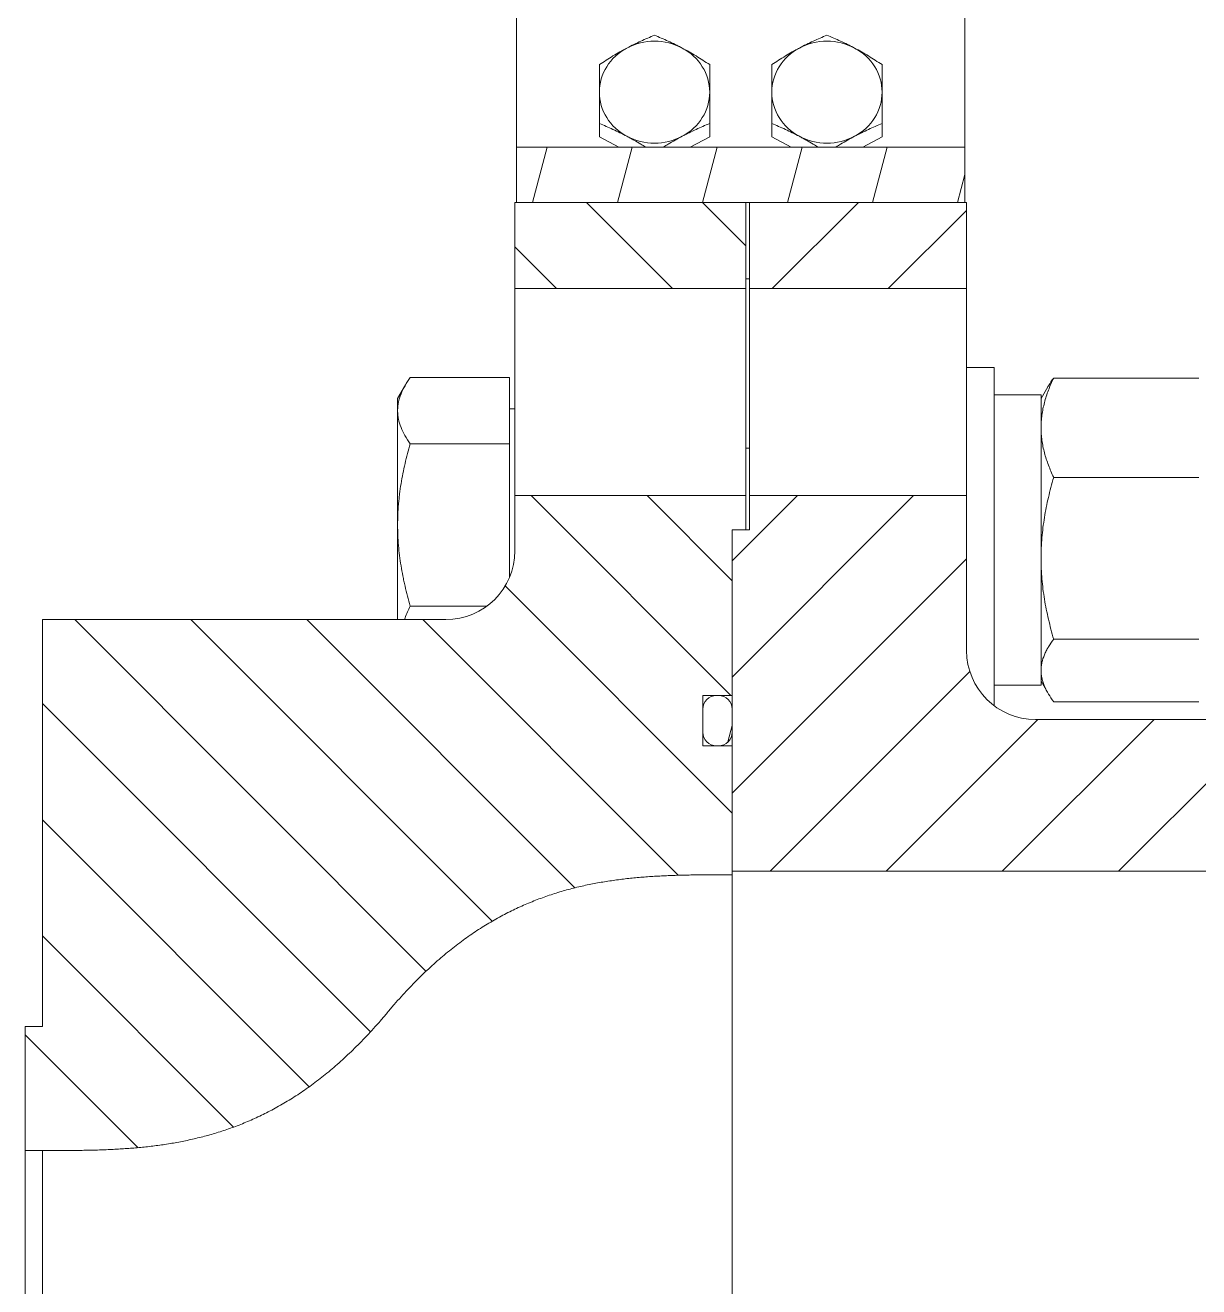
# Model space of a CAD drawing. Header units: millimetres. Extents: x 0 to 2970, y 0 to 2245.
# Drawn here: x 505.2 to 675.4, y 805.6 to 988.5 of the extents above; entities that cross this region are included whole.
import ezdxf

# ---------------------------------------------------------------- set-up
doc = ezdxf.new("R2010")
doc.units = ezdxf.units.MM
doc.layers.add('1', color=7, linetype='Continuous', true_color=0xffffff)
doc.layers.add('2', color=7, linetype='Continuous', true_color=0xffffff)

msp = doc.modelspace()

# ---------------------------------------------------------------- hatches: boundary and pattern name
at = {"layer": '1', "linetype": 'Continuous', "lineweight": 18}
h = msp.add_hatch(dxfattribs=at)
h.set_pattern_fill('ANSI31', color=4, scale=3.75, angle=29.985, style=0)
h.paths.add_polyline_path([(641.48, 970.8), (641.48, 962.8), (576.48, 962.8), (576.48, 970.8)], flags=0)
h = msp.add_hatch(dxfattribs=at)
h.set_pattern_fill('ANSI31', color=4, scale=3.75, angle=89.9544, style=0)
h.paths.add_polyline_path([(609.73, 950.3), (576.23, 950.3), (576.23, 962.8), (609.73, 962.8)], flags=0)
h.paths.add_polyline_path([(609.73, 587.8), (576.23, 587.8), (576.23, 600.3), (609.73, 600.3)], flags=0)
edge = h.paths.add_edge_path(flags=0)
edge.add_line((607.73, 884), (607.73, 865.3))
edge.add_spline(control_points=[(607.73, 865.3), (607.22, 865.3), (606.71, 865.3), (605.73, 865.3), (604.73, 865.3), (603.73, 865.29), (602.73, 865.29), (601.73, 865.27), (600.73, 865.25), (599.73, 865.22), (598.73, 865.19), (597.73, 865.15), (596.73, 865.09), (595.73, 865.03), (594.73, 864.95), (593.73, 864.87), (592.73, 864.77), (591.73, 864.65), (590.73, 864.52), (589.73, 864.37), (588.73, 864.21), (587.73, 864.03), (586.73, 863.83), (585.73, 863.6), (584.72, 863.36), (583.72, 863.1), (582.72, 862.81), (581.72, 862.5), (580.72, 862.16), (579.72, 861.79), (578.72, 861.4), (577.72, 860.99), (576.72, 860.54), (575.72, 860.06), (574.72, 859.56), (573.72, 859.02), (572.72, 858.45), (571.72, 857.84), (570.72, 857.2), (569.72, 856.52), (568.72, 855.81), (567.72, 855.06), (566.72, 854.28), (565.72, 853.45), (564.72, 852.58), (563.72, 851.67), (562.72, 850.72), (561.72, 849.73), (560.72, 848.69), (559.72, 847.6), (558.71, 846.48), (557.73, 845.3), (556.74, 844.13), (555.74, 843), (554.74, 841.92), (553.74, 840.88), (552.74, 839.89), (551.74, 838.94), (550.74, 838.03), (549.74, 837.16), (548.74, 836.33), (547.74, 835.55), (546.74, 834.8), (545.74, 834.08), (544.74, 833.41), (543.74, 832.77), (542.73, 832.16), (541.73, 831.59), (540.73, 831.05), (539.73, 830.55), (538.73, 830.07), (537.73, 829.62), (536.73, 829.2), (535.73, 828.81), (534.73, 828.45), (533.73, 828.11), (532.73, 827.8), (531.73, 827.51), (530.73, 827.25), (529.73, 827.01), (528.73, 826.78), (527.73, 826.58), (526.73, 826.4), (525.73, 826.23), (524.73, 826.09), (523.73, 825.96), (522.73, 825.84), (521.73, 825.74), (520.73, 825.65), (519.73, 825.58), (518.73, 825.52), (517.73, 825.46), (516.73, 825.42), (515.73, 825.38), (514.73, 825.36), (513.73, 825.34), (512.73, 825.32), (511.73, 825.31), (510.73, 825.31), (509.73, 825.31), (508.73, 825.3), (508.06, 825.3), (507.73, 825.3)], knot_values=[0, 0, 0, 0, 0.008515, 0.017416, 0.026317, 0.035217, 0.044118, 0.05302, 0.061922, 0.070826, 0.079732, 0.08864, 0.097553, 0.106472, 0.115397, 0.124332, 0.133278, 0.142237, 0.151213, 0.16021, 0.16923, 0.178277, 0.187357, 0.196474, 0.205634, 0.214842, 0.224104, 0.233428, 0.242821, 0.25229, 0.261843, 0.271489, 0.281237, 0.291095, 0.301075, 0.311185, 0.321435, 0.331838, 0.342403, 0.353141, 0.364065, 0.375185, 0.386513, 0.398062, 0.409842, 0.421866, 0.434146, 0.446694, 0.459522, 0.472642, 0.486067, 0.499807, 0.513548, 0.526973, 0.540093, 0.552921, 0.565469, 0.577749, 0.589773, 0.601553, 0.613102, 0.62443, 0.63555, 0.646473, 0.657212, 0.667777, 0.67818, 0.68843, 0.69854, 0.70852, 0.718378, 0.728126, 0.737772, 0.747325, 0.756794, 0.766187, 0.775511, 0.784773, 0.793981, 0.803141, 0.812258, 0.821338, 0.830385, 0.839405, 0.848401, 0.857378, 0.866337, 0.875283, 0.884218, 0.893143, 0.902062, 0.910975, 0.919883, 0.928789, 0.937693, 0.946595, 0.955497, 0.964398, 0.973298, 0.982199, 0.991099, 1, 1, 1, 1], degree=3, periodic=0)
edge.add_spline(control_points=[(507.73, 825.3), (506.89, 825.3), (506.06, 825.3), (505.23, 825.3)], knot_values=[0, 0, 0, 0, 1, 1, 1, 1], degree=3, periodic=0)
edge.add_line((505.23, 825.3), (505.23, 843.3))
edge.add_line((505.23, 843.3), (507.73, 843.3))
edge.add_line((507.73, 843.3), (507.73, 902.3))
edge.add_line((507.73, 902.3), (566.23, 902.3))
edge.add_arc((566.23, 912.3), 10, 270, 360)
edge.add_line((576.23, 912.3), (576.23, 920.3))
edge.add_line((576.23, 920.3), (609.73, 920.3))
edge.add_line((609.73, 920.3), (609.73, 915.3))
edge.add_line((609.73, 915.3), (607.73, 915.3))
edge.add_line((607.73, 915.3), (607.73, 891.3))
edge.add_line((607.73, 891.3), (603.49, 891.3))
edge.add_line((603.49, 891.3), (603.49, 884))
edge.add_line((603.49, 884), (607.73, 884))
edge = h.paths.add_edge_path(flags=0)
edge.add_line((603.49, 666.6), (603.49, 659.3))
edge.add_line((603.49, 659.3), (607.73, 659.3))
edge.add_line((607.73, 659.3), (607.73, 635.3))
edge.add_line((607.73, 635.3), (609.73, 635.3))
edge.add_line((609.73, 635.3), (609.73, 630.3))
edge.add_line((609.73, 630.3), (576.23, 630.3))
edge.add_line((576.23, 630.3), (576.23, 638.3))
edge.add_arc((566.23, 638.3), 10, 360, 450)
edge.add_line((566.23, 648.3), (507.73, 648.3))
edge.add_line((507.73, 648.3), (507.73, 707.3))
edge.add_line((507.73, 707.3), (505.23, 707.3))
edge.add_line((505.23, 707.3), (505.23, 725.3))
edge.add_spline(control_points=[(505.23, 725.3), (506.06, 725.3), (506.89, 725.3), (507.73, 725.3)], knot_values=[0, 0, 0, 0, 1, 1, 1, 1], degree=3, periodic=0)
edge.add_spline(control_points=[(507.73, 725.3), (508.06, 725.3), (508.73, 725.3), (509.73, 725.3), (510.73, 725.3), (511.73, 725.29), (512.73, 725.29), (513.73, 725.27), (514.73, 725.25), (515.73, 725.22), (516.73, 725.19), (517.73, 725.15), (518.73, 725.09), (519.73, 725.03), (520.73, 724.95), (521.73, 724.87), (522.73, 724.77), (523.73, 724.65), (524.73, 724.52), (525.73, 724.37), (526.73, 724.21), (527.73, 724.03), (528.73, 723.83), (529.73, 723.6), (530.73, 723.36), (531.73, 723.1), (532.73, 722.81), (533.73, 722.5), (534.73, 722.16), (535.73, 721.79), (536.73, 721.4), (537.73, 720.99), (538.73, 720.54), (539.73, 720.06), (540.73, 719.56), (541.73, 719.02), (542.73, 718.45), (543.74, 717.84), (544.74, 717.2), (545.74, 716.52), (546.74, 715.81), (547.74, 715.06), (548.74, 714.28), (549.74, 713.45), (550.74, 712.58), (551.74, 711.67), (552.74, 710.72), (553.74, 709.73), (554.74, 708.69), (555.74, 707.6), (556.74, 706.48), (557.73, 705.3), (558.71, 704.13), (559.72, 703), (560.72, 701.92), (561.72, 700.88), (562.72, 699.89), (563.72, 698.94), (564.72, 698.03), (565.72, 697.16), (566.72, 696.33), (567.72, 695.54), (568.72, 694.8), (569.72, 694.08), (570.72, 693.41), (571.72, 692.77), (572.72, 692.16), (573.72, 691.59), (574.72, 691.05), (575.72, 690.55), (576.72, 690.07), (577.72, 689.62), (578.72, 689.2), (579.72, 688.81), (580.72, 688.45), (581.72, 688.11), (582.72, 687.8), (583.72, 687.51), (584.72, 687.25), (585.73, 687), (586.73, 686.78), (587.73, 686.58), (588.73, 686.4), (589.73, 686.23), (590.73, 686.09), (591.73, 685.96), (592.73, 685.84), (593.73, 685.74), (594.73, 685.65), (595.73, 685.58), (596.73, 685.52), (597.73, 685.46), (598.73, 685.42), (599.73, 685.38), (600.73, 685.36), (601.73, 685.34), (602.73, 685.32), (603.73, 685.31), (604.73, 685.31), (605.73, 685.31), (606.71, 685.3), (607.22, 685.3), (607.73, 685.3)], knot_values=[0, 0, 0, 0, 0.008901, 0.017801, 0.026702, 0.035602, 0.044503, 0.053405, 0.062307, 0.071211, 0.080117, 0.089025, 0.097938, 0.106857, 0.115782, 0.124717, 0.133663, 0.142622, 0.151599, 0.160595, 0.169615, 0.178662, 0.187742, 0.196859, 0.206019, 0.215227, 0.224489, 0.233813, 0.243206, 0.252675, 0.262228, 0.271874, 0.281622, 0.29148, 0.30146, 0.31157, 0.32182, 0.332223, 0.342788, 0.353527, 0.36445, 0.37557, 0.386898, 0.398447, 0.410227, 0.422251, 0.434531, 0.447079, 0.459907, 0.473027, 0.486452, 0.500193, 0.513933, 0.527358, 0.540478, 0.553306, 0.565854, 0.578134, 0.590158, 0.601938, 0.613487, 0.624815, 0.635935, 0.646859, 0.657597, 0.668162, 0.678565, 0.688815, 0.698925, 0.708905, 0.718763, 0.728511, 0.738157, 0.74771, 0.757179, 0.766572, 0.775896, 0.785158, 0.794366, 0.803526, 0.812643, 0.821723, 0.83077, 0.83979, 0.848787, 0.857763, 0.866722, 0.875668, 0.884603, 0.893528, 0.902447, 0.91136, 0.920268, 0.929174, 0.938078, 0.94698, 0.955882, 0.964783, 0.973683, 0.982584, 0.991485, 1, 1, 1, 1], degree=3, periodic=0)
edge.add_line((607.73, 685.3), (607.73, 666.6))
edge.add_line((607.73, 666.6), (603.49, 666.6))
h = msp.add_hatch(dxfattribs=at)
h.set_pattern_fill('ANSI31', color=4, scale=3.75, angle=360, style=0)
h.paths.add_polyline_path([(874.73, 587.8), (841.23, 587.8), (841.23, 600.3), (874.73, 600.3)], flags=0)
edge = h.paths.add_edge_path(flags=0)
edge.add_line((864.73, 865.8), (783.73, 865.8))
edge.add_line((783.73, 865.8), (783.73, 887.8))
edge.add_line((783.73, 887.8), (831.23, 887.8))
edge.add_arc((831.23, 897.8), 10, 270, 360)
edge.add_line((841.23, 897.8), (841.23, 920.3))
edge.add_line((841.23, 920.3), (874.73, 920.3))
edge.add_line((874.73, 920.3), (874.73, 900.8))
edge.add_line((874.73, 900.8), (872.73, 900.8))
edge.add_line((872.73, 900.8), (872.73, 891.3))
edge.add_line((872.73, 891.3), (868.49, 891.3))
edge.add_line((868.49, 891.3), (868.49, 884))
edge.add_line((868.49, 884), (872.73, 884))
edge.add_line((872.73, 884), (872.73, 876.8))
edge.add_line((872.73, 876.8), (864.73, 876.8))
edge.add_line((864.73, 876.8), (864.73, 871.55))
edge.add_line((864.73, 871.55), (848.73, 871.55))
edge.add_line((848.73, 871.55), (847.68, 869.8))
edge.add_line((847.68, 869.8), (848.73, 868.05))
edge.add_line((848.73, 868.05), (864.73, 868.05))
edge.add_line((864.73, 868.05), (864.73, 865.8))
h.paths.add_polyline_path([(874.73, 950.3), (841.23, 950.3), (841.23, 962.8), (874.73, 962.8)], flags=0)
h.paths.add_polyline_path([(641.73, 587.8), (610.23, 587.8), (610.23, 600.3), (641.73, 600.3)], flags=0)
h.paths.add_polyline_path([(641.73, 950.3), (610.23, 950.3), (610.23, 962.8), (641.73, 962.8)], flags=0)
edge = h.paths.add_edge_path(flags=0)
edge.add_line((851.88, 679.02), (864.73, 678.88))
edge.add_line((864.73, 678.88), (864.73, 673.8))
edge.add_line((864.73, 673.8), (872.73, 673.8))
edge.add_line((872.73, 673.8), (872.73, 666.6))
edge.add_line((872.73, 666.6), (868.49, 666.6))
edge.add_line((868.49, 666.6), (868.49, 659.3))
edge.add_line((868.49, 659.3), (872.73, 659.3))
edge.add_line((872.73, 659.3), (872.73, 649.8))
edge.add_line((872.73, 649.8), (874.73, 649.8))
edge.add_line((874.73, 649.8), (874.73, 630.3))
edge.add_line((874.73, 630.3), (841.23, 630.3))
edge.add_line((841.23, 630.3), (841.23, 652.8))
edge.add_arc((831.23, 652.8), 10, 0, 90)
edge.add_line((831.23, 662.8), (651.73, 662.8))
edge.add_arc((651.73, 652.8), 10, 90, 180)
edge.add_line((641.73, 652.8), (641.73, 630.3))
edge.add_line((641.73, 630.3), (610.23, 630.3))
edge.add_line((610.23, 630.3), (610.23, 635.3))
edge.add_line((610.23, 635.3), (607.73, 635.3))
edge.add_line((607.73, 635.3), (607.73, 684.8))
edge.add_line((607.73, 684.8), (864.73, 684.8))
edge.add_line((864.73, 684.8), (864.73, 682.72))
edge.add_line((864.73, 682.72), (851.88, 682.59))
edge.add_line((851.88, 682.59), (848.73, 682.55))
edge.add_line((848.73, 682.55), (847.68, 680.8))
edge.add_line((847.68, 680.8), (848.73, 679.05))
edge.add_line((848.73, 679.05), (851.88, 679.02))
edge = h.paths.add_edge_path(flags=0)
edge.add_line((607.73, 915.3), (610.23, 915.3))
edge.add_line((610.23, 915.3), (610.23, 920.3))
edge.add_line((610.23, 920.3), (641.73, 920.3))
edge.add_line((641.73, 920.3), (641.73, 897.8))
edge.add_arc((651.73, 897.8), 10, 180, 270)
edge.add_line((651.73, 887.8), (703.73, 887.8))
edge.add_line((703.73, 887.8), (703.73, 865.8))
edge.add_line((703.73, 865.8), (607.73, 865.8))
edge.add_line((607.73, 865.8), (607.73, 915.3))
at = {"layer": '2', "linetype": 'Continuous', "lineweight": 18}
h = msp.add_hatch(dxfattribs=at)
h.set_pattern_fill('ANSI31', color=4, scale=3.75, angle=29.985, style=0)
edge = h.paths.add_edge_path(flags=0)
edge.add_spline(control_points=[(603.49, 886), (603.49, 884.83), (604.37, 884), (605.61, 884)], knot_values=[0, 0, 0, 0, 1, 1, 1, 1], weights=[0.585786, 0.471405, 0.471405, 0.585786], degree=3, periodic=0)
edge.add_spline(control_points=[(605.61, 884), (606.85, 884), (607.73, 884.83), (607.73, 886)], knot_values=[0, 0, 0, 0, 1, 1, 1, 1], weights=[0.585786, 0.471405, 0.471405, 0.585786], degree=3, periodic=0)
edge.add_line((607.73, 886), (607.73, 889.3))
edge.add_spline(control_points=[(607.73, 889.3), (607.73, 890.48), (606.85, 891.3), (605.61, 891.3)], knot_values=[0, 0, 0, 0, 1, 1, 1, 1], weights=[0.585786, 0.471405, 0.471405, 0.585786], degree=3, periodic=0)
edge.add_spline(control_points=[(605.61, 891.3), (604.37, 891.3), (603.49, 890.48), (603.49, 889.3)], knot_values=[0, 0, 0, 0, 1, 1, 1, 1], weights=[0.585786, 0.471405, 0.471405, 0.585786], degree=3, periodic=0)
edge.add_line((603.49, 889.3), (603.49, 886))
edge = h.paths.add_edge_path(flags=0)
edge.add_spline(control_points=[(603.49, 661.3), (603.49, 660.13), (604.37, 659.3), (605.61, 659.3)], knot_values=[0, 0, 0, 0, 1, 1, 1, 1], weights=[0.585786, 0.471405, 0.471405, 0.585786], degree=3, periodic=0)
edge.add_spline(control_points=[(605.61, 659.3), (606.85, 659.3), (607.73, 660.13), (607.73, 661.3)], knot_values=[0, 0, 0, 0, 1, 1, 1, 1], weights=[0.585786, 0.471405, 0.471405, 0.585786], degree=3, periodic=0)
edge.add_line((607.73, 661.3), (607.73, 664.6))
edge.add_spline(control_points=[(607.73, 664.6), (607.73, 665.78), (606.85, 666.6), (605.61, 666.6)], knot_values=[0, 0, 0, 0, 1, 1, 1, 1], weights=[0.585786, 0.471405, 0.471405, 0.585786], degree=3, periodic=0)
edge.add_spline(control_points=[(605.61, 666.6), (604.37, 666.6), (603.49, 665.78), (603.49, 664.6)], knot_values=[0, 0, 0, 0, 1, 1, 1, 1], weights=[0.585786, 0.471405, 0.471405, 0.585786], degree=3, periodic=0)
edge.add_line((603.49, 664.6), (603.49, 661.3))

# ---------------------------------------------------------------- linework, layer by layer
at = {"layer": '1', "color": 7, "linetype": 'Continuous', "lineweight": 18}
for p, q in [((576.48, 970.8), (576.48, 995.79)), ((641.48, 970.8), (641.48, 995.79)), ((588.48, 974.25), (588.48, 972.3)), ((604.48, 974.25), (604.48, 972.3)), ((613.48, 974.25), (613.48, 972.3)), ((629.48, 974.25), (629.48, 972.3)), ((591.28, 970.8), (588.48, 972.3)), ((604.48, 972.3), (601.67, 970.8)), ((616.28, 970.8), (613.48, 972.3)), ((629.48, 972.3), (626.67, 970.8)), ((576.48, 962.8), (576.48, 970.8)), ((641.48, 970.8), (576.48, 970.8)), ((641.48, 970.8), (641.48, 962.8)), ((576.23, 950.3), (576.23, 962.8)), ((576.23, 962.8), (609.73, 962.8)), ((576.48, 962.8), (641.48, 962.8)), ((609.73, 962.8), (609.73, 950.3)), ((610.23, 962.8), (641.73, 962.8)), ((610.23, 950.3), (610.23, 962.8)), ((641.73, 962.8), (641.73, 950.3)), ((609.73, 951.7), (610.23, 951.7)), ((576.23, 920.3), (576.23, 950.3)), ((609.73, 950.3), (576.23, 950.3)), ((609.73, 924.7), (609.73, 950.3)), ((610.23, 920.3), (610.23, 950.3)), ((641.73, 950.3), (610.23, 950.3)), ((641.73, 924.7), (641.73, 950.3)), ((645.73, 938.87), (641.73, 938.87)), ((645.73, 938.87), (645.73, 923.44)), ((561.06, 937.41), (575.43, 937.41)), ((575.43, 937.41), (575.43, 927.8)), ((675.4, 937.34), (654.36, 937.34)), ((560.36, 936.33), (559.23, 934.37)), ((652.53, 934.92), (645.73, 934.92)), ((653.5, 936.06), (652.53, 934.37)), ((652.53, 934.92), (652.53, 892.82)), ((559.23, 932.61), (559.23, 934.37)), ((559.23, 932.61), (559.23, 916.03)), ((576.23, 932.87), (575.43, 932.87)), ((561.06, 927.8), (575.43, 927.8)), ((575.43, 927.8), (575.43, 908.39)), ((610.23, 927.16), (609.73, 927.16)), ((609.73, 920.3), (609.73, 924.7)), ((641.73, 920.3), (641.73, 924.7)), ((645.73, 923.44), (645.73, 889.8)), ((675.4, 922.93), (654.36, 922.93)), ((576.23, 920.3), (609.73, 920.3)), ((576.23, 912.3), (576.23, 920.3)), ((609.73, 920.3), (609.73, 915.3)), ((610.23, 915.3), (610.23, 920.3)), ((610.23, 920.3), (641.73, 920.3)), ((641.73, 920.3), (641.73, 897.8)), ((559.23, 916.03), (559.23, 902.3)), ((607.73, 915.3), (610.23, 915.3)), ((607.73, 865.8), (607.73, 915.3)), ((609.73, 915.3), (607.73, 915.3)), ((607.73, 915.3), (607.73, 891.3)), ((561.06, 904.26), (572.17, 904.26)), ((507.73, 843.3), (507.73, 902.3)), ((507.73, 843.3), (507.73, 902.3)), ((507.73, 902.3), (566.23, 902.3)), ((675.4, 899.46), (654.36, 899.46)), ((645.73, 892.82), (652.53, 892.82)), ((652.53, 893.37), (653.5, 891.68)), ((603.49, 891.3), (603.49, 884)), ((607.73, 891.3), (603.49, 891.3)), ((675.4, 890.4), (654.36, 890.4)), ((651.73, 887.8), (703.73, 887.8)), ((603.49, 884), (607.73, 884)), ((607.73, 884), (607.73, 865.3)), ((703.73, 865.8), (607.73, 865.8)), ((607.73, 711.66), (607.73, 865.3)), ((505.23, 825.3), (505.23, 843.3)), ((505.23, 843.3), (507.73, 843.3)), ((505.23, 739.95), (505.23, 825.3)), ((507.73, 825.3), (505.23, 825.3)), ((507.73, 739.95), (507.73, 825.3))]:
    msp.add_line(p, q, dxfattribs=at)
for centre, start, end in [((566.23, 912.3), 270, 0), ((651.73, 897.8), 180, 270)]:
    msp.add_arc(centre, 10, start, end, dxfattribs=at)
for centre, start_param, end_param in [((596.48, 978.79), 1.047198, 2.094395), ((621.48, 978.79), 1.047198, 2.094395), ((596.48, 978.79), 2.094395, 3.141593), ((596.48, 978.79), 0, 1.047198), ((621.48, 978.79), 2.094395, 3.141593), ((621.48, 978.79), 0, 1.047198), ((596.48, 978.79), 3.141593, 4.18879), ((596.48, 978.79), 5.235988, 6.283185), ((621.48, 978.79), 3.141593, 4.18879), ((621.48, 978.79), 5.235988, 6.283185), ((596.48, 978.79), 4.18879, 5.235988), ((621.48, 978.79), 4.18879, 5.235988)]:
    msp.add_ellipse(centre, major_axis=(8, 0), ratio=0.92388, start_param=start_param, end_param=end_param, dxfattribs=at)
for points, knots in [([(596.48, 987.05), (595.82, 986.78), (595.16, 986.5), (594.16, 986.04), (593.83, 985.88), (593.16, 985.54), (592.82, 985.37), (592.48, 985.19)], [0, 0, 0, 0, 0.5, 0.5, 0.75, 0.75, 1, 1, 1, 1]), ([(600.48, 985.19), (600.39, 985.23), (600.31, 985.28), (600.14, 985.37), (600.05, 985.41), (599.8, 985.54), (599.63, 985.63), (599.12, 985.88), (598.79, 986.04), (597.79, 986.5), (597.13, 986.78), (596.48, 987.05)], [0, 0, 0, 0, 0.0625, 0.0625, 0.125, 0.125, 0.25, 0.25, 0.5, 0.5, 1, 1, 1, 1]), ([(621.48, 987.05), (620.82, 986.78), (620.16, 986.5), (619.16, 986.04), (618.83, 985.88), (618.16, 985.54), (617.82, 985.37), (617.48, 985.19)], [0, 0, 0, 0, 0.5, 0.5, 0.75, 0.75, 1, 1, 1, 1]), ([(625.48, 985.19), (625.39, 985.23), (625.31, 985.28), (625.14, 985.37), (625.05, 985.41), (624.8, 985.54), (624.63, 985.63), (624.12, 985.88), (623.79, 986.04), (622.79, 986.5), (622.13, 986.78), (621.48, 987.05)], [0, 0, 0, 0, 0.0625, 0.0625, 0.125, 0.125, 0.25, 0.25, 0.5, 0.5, 1, 1, 1, 1]), ([(592.48, 985.19), (592.39, 985.14), (592.31, 985.1), (592.14, 985), (592.05, 984.96), (591.8, 984.82), (591.63, 984.72), (591.12, 984.43), (590.79, 984.24), (589.79, 983.63), (589.13, 983.21), (588.48, 982.78)], [0, 0, 0, 0, 0.0625, 0.0625, 0.125, 0.125, 0.25, 0.25, 0.5, 0.5, 1, 1, 1, 1]), ([(604.48, 982.78), (603.82, 983.21), (603.16, 983.63), (602.16, 984.24), (601.83, 984.43), (601.16, 984.82), (600.82, 985), (600.48, 985.19)], [0, 0, 0, 0, 0.5, 0.5, 0.75, 0.75, 1, 1, 1, 1]), ([(617.48, 985.19), (617.39, 985.14), (617.31, 985.1), (617.14, 985), (617.05, 984.96), (616.8, 984.82), (616.63, 984.72), (616.12, 984.43), (615.79, 984.24), (614.79, 983.63), (614.13, 983.21), (613.48, 982.78)], [0, 0, 0, 0, 0.0625, 0.0625, 0.125, 0.125, 0.25, 0.25, 0.5, 0.5, 1, 1, 1, 1]), ([(629.48, 982.78), (628.82, 983.21), (628.16, 983.63), (627.16, 984.24), (626.83, 984.43), (626.16, 984.82), (625.82, 985), (625.48, 985.19)], [0, 0, 0, 0, 0.5, 0.5, 0.75, 0.75, 1, 1, 1, 1]), ([(588.48, 978.79), (588.48, 979.15), (588.48, 979.5), (588.48, 979.9), (588.48, 979.94), (588.48, 980.03), (588.48, 980.16), (588.48, 980.46), (588.48, 980.71), (588.48, 981.21), (588.48, 981.53), (588.48, 982.17), (588.48, 982.48), (588.48, 982.78)], [0, 0, 0, 0, 0.25, 0.25, 0.28125, 0.28125, 0.3125, 0.375, 0.5, 0.5, 0.75, 0.75, 1, 1, 1, 1]), ([(604.48, 978.79), (604.48, 979.15), (604.48, 979.5), (604.48, 979.9), (604.48, 979.94), (604.48, 980.03), (604.48, 980.16), (604.48, 980.46), (604.48, 980.71), (604.48, 981.21), (604.48, 981.53), (604.48, 982.17), (604.48, 982.48), (604.48, 982.78)], [0, 0, 0, 0, 0.25, 0.25, 0.28125, 0.28125, 0.3125, 0.375, 0.5, 0.5, 0.75, 0.75, 1, 1, 1, 1]), ([(613.48, 978.79), (613.48, 979.15), (613.48, 979.5), (613.48, 979.9), (613.48, 979.94), (613.48, 980.03), (613.48, 980.16), (613.48, 980.46), (613.48, 980.71), (613.48, 981.21), (613.48, 981.53), (613.48, 982.17), (613.48, 982.48), (613.48, 982.78)], [0, 0, 0, 0, 0.25, 0.25, 0.28125, 0.28125, 0.3125, 0.375, 0.5, 0.5, 0.75, 0.75, 1, 1, 1, 1]), ([(629.48, 978.79), (629.48, 979.15), (629.48, 979.5), (629.48, 979.9), (629.48, 979.94), (629.48, 980.03), (629.48, 980.16), (629.48, 980.46), (629.48, 980.71), (629.48, 981.21), (629.48, 981.53), (629.48, 982.17), (629.48, 982.48), (629.48, 982.78)], [0, 0, 0, 0, 0.25, 0.25, 0.28125, 0.28125, 0.3125, 0.375, 0.5, 0.5, 0.75, 0.75, 1, 1, 1, 1]), ([(588.48, 978.79), (588.48, 978.43), (588.48, 978.06), (588.48, 977.32), (588.48, 976.94), (588.48, 976.37), (588.48, 976.09), (588.48, 975.8), (588.48, 975.6), (588.48, 975.51), (588.48, 975.02), (588.48, 974.63), (588.48, 974.25)], [0, 0, 0, 0, 0.25, 0.25, 0.5, 0.5, 0.625, 0.6875, 0.6875, 0.75, 0.75, 1, 1, 1, 1]), ([(604.48, 974.25), (604.48, 974.63), (604.48, 975.02), (604.48, 975.51), (604.48, 975.6), (604.48, 975.8), (604.48, 976.09), (604.48, 976.37), (604.48, 976.94), (604.48, 977.32), (604.48, 978.06), (604.48, 978.43), (604.48, 978.79)], [0, 0, 0, 0, 0.25, 0.25, 0.3125, 0.3125, 0.375, 0.5, 0.5, 0.75, 0.75, 1, 1, 1, 1]), ([(613.48, 978.79), (613.48, 978.43), (613.48, 978.06), (613.48, 977.32), (613.48, 976.94), (613.48, 976.37), (613.48, 976.09), (613.48, 975.8), (613.48, 975.6), (613.48, 975.51), (613.48, 975.02), (613.48, 974.63), (613.48, 974.25)], [0, 0, 0, 0, 0.25, 0.25, 0.5, 0.5, 0.625, 0.6875, 0.6875, 0.75, 0.75, 1, 1, 1, 1]), ([(629.48, 974.25), (629.48, 974.63), (629.48, 975.02), (629.48, 975.51), (629.48, 975.6), (629.48, 975.8), (629.48, 976.09), (629.48, 976.37), (629.48, 976.94), (629.48, 977.32), (629.48, 978.06), (629.48, 978.43), (629.48, 978.79)], [0, 0, 0, 0, 0.25, 0.25, 0.3125, 0.3125, 0.375, 0.5, 0.5, 0.75, 0.75, 1, 1, 1, 1]), ([(588.48, 974.25), (589.13, 973.98), (589.79, 973.7), (590.79, 973.24), (591.12, 973.08), (591.8, 972.74), (592.14, 972.57), (592.48, 972.39)], [0, 0, 0, 0, 0.5, 0.5, 0.75, 0.75, 1, 1, 1, 1]), ([(600.48, 972.39), (600.56, 972.43), (600.65, 972.48), (600.82, 972.56), (600.9, 972.61), (601.16, 972.74), (601.33, 972.83), (601.83, 973.08), (602.17, 973.24), (603.17, 973.7), (603.82, 973.98), (604.48, 974.25)], [0, 0, 0, 0, 0.0625, 0.0625, 0.125, 0.125, 0.25, 0.25, 0.5, 0.5, 1, 1, 1, 1]), ([(613.48, 974.25), (614.13, 973.98), (614.79, 973.7), (615.79, 973.24), (616.12, 973.08), (616.8, 972.74), (617.14, 972.57), (617.48, 972.39)], [0, 0, 0, 0, 0.5, 0.5, 0.75, 0.75, 1, 1, 1, 1]), ([(625.48, 972.39), (625.56, 972.43), (625.65, 972.48), (625.82, 972.56), (625.9, 972.61), (626.16, 972.74), (626.33, 972.83), (626.83, 973.08), (627.17, 973.24), (628.17, 973.7), (628.82, 973.98), (629.48, 974.25)], [0, 0, 0, 0, 0.0625, 0.0625, 0.125, 0.125, 0.25, 0.25, 0.5, 0.5, 1, 1, 1, 1]), ([(592.48, 972.39), (592.56, 972.34), (592.65, 972.29), (592.82, 972.2), (592.9, 972.16), (593.16, 972.01), (593.33, 971.92), (593.83, 971.63), (594.17, 971.43), (594.71, 971.1), (594.93, 970.97), (595.14, 970.84)], [0, 0, 0, 0, 0.094657, 0.094657, 0.189313, 0.189313, 0.378627, 0.378627, 0.757253, 0.757253, 1, 1, 1, 1]), ([(597.82, 970.84), (598.03, 970.98), (598.25, 971.11), (598.79, 971.44), (599.12, 971.63), (599.8, 972.02), (600.14, 972.2), (600.48, 972.39)], [0, 0, 0, 0, 0.241131, 0.241131, 0.620565, 0.620565, 1, 1, 1, 1]), ([(617.48, 972.39), (617.56, 972.34), (617.65, 972.29), (617.82, 972.2), (617.9, 972.16), (618.16, 972.01), (618.33, 971.92), (618.83, 971.63), (619.17, 971.43), (619.71, 971.1), (619.93, 970.97), (620.14, 970.84)], [0, 0, 0, 0, 0.094657, 0.094657, 0.189313, 0.189313, 0.378627, 0.378627, 0.757253, 0.757253, 1, 1, 1, 1]), ([(622.82, 970.84), (623.03, 970.98), (623.25, 971.11), (623.79, 971.44), (624.12, 971.63), (624.8, 972.02), (625.14, 972.2), (625.48, 972.39)], [0, 0, 0, 0, 0.241131, 0.241131, 0.620565, 0.620565, 1, 1, 1, 1]), ([(559.23, 932.61), (559.23, 932.71), (559.23, 932.81), (559.24, 932.96), (559.24, 933.01), (559.25, 933.12), (559.27, 933.37), (559.31, 933.62), (559.44, 934.23), (559.56, 934.63), (559.88, 935.43), (560.08, 935.83), (560.53, 936.62), (560.78, 937.02), (561.06, 937.41)], [0, 0, 0, 0, 0.0625, 0.0625, 0.09375, 0.09375, 0.125, 0.25, 0.25, 0.5, 0.5, 0.75, 0.75, 1, 1, 1, 1]), ([(654.36, 937.34), (654.08, 936.75), (653.82, 936.16), (653.37, 934.97), (653.18, 934.37), (652.86, 933.17), (652.74, 932.57), (652.61, 931.66), (652.58, 931.35), (652.54, 930.74), (652.53, 930.44), (652.53, 930.13)], [0, 0, 0, 0, 0.25, 0.25, 0.5, 0.5, 0.75, 0.75, 0.875, 0.875, 1, 1, 1, 1]), ([(653.49, 936.04), (653.5, 936.05), (653.51, 936.07), (653.54, 936.13), (653.57, 936.17), (653.83, 936.6), (654.08, 936.97), (654.36, 937.34)], [0, 0, 0, 0, 0.031737, 0.031737, 0.139322, 0.139322, 1, 1, 1, 1]), ([(561.06, 927.8), (560.78, 928.2), (560.52, 928.59), (560.07, 929.38), (559.88, 929.78), (559.56, 930.58), (559.44, 930.98), (559.31, 931.59), (559.28, 931.79), (559.24, 932.2), (559.23, 932.4), (559.23, 932.61)], [0, 0, 0, 0, 0.25, 0.25, 0.5, 0.5, 0.75, 0.75, 0.875, 0.875, 1, 1, 1, 1]), ([(652.53, 930.13), (652.53, 929.98), (652.53, 929.83), (652.54, 929.6), (652.54, 929.52), (652.55, 929.37), (652.57, 928.98), (652.61, 928.6), (652.74, 927.69), (652.86, 927.09), (653.18, 925.89), (653.38, 925.29), (653.83, 924.11), (654.08, 923.51), (654.36, 922.93)], [0, 0, 0, 0, 0.0625, 0.0625, 0.09375, 0.09375, 0.125, 0.25, 0.25, 0.5, 0.5, 0.75, 0.75, 1, 1, 1, 1]), ([(559.23, 916.03), (559.23, 916.53), (559.25, 917.53), (559.31, 918.53), (559.36, 919.15), (559.38, 919.28), (559.4, 919.53), (559.44, 919.9), (559.54, 920.78), (559.64, 921.52), (559.89, 922.99), (560.08, 923.96), (560.53, 925.89), (560.78, 926.85), (561.06, 927.8)], [0, 0, 0, 0, 0.125, 0.25, 0.25, 0.28125, 0.28125, 0.3125, 0.375, 0.5, 0.5, 0.75, 0.75, 1, 1, 1, 1]), ([(654.36, 922.93), (654.08, 921.97), (653.82, 921), (653.37, 919.07), (653.18, 918.1), (652.86, 916.14), (652.74, 915.16), (652.61, 913.68), (652.58, 913.18), (652.54, 912.19), (652.53, 911.69), (652.53, 911.19)], [0, 0, 0, 0, 0.25, 0.25, 0.5, 0.5, 0.75, 0.75, 0.875, 0.875, 1, 1, 1, 1]), ([(561.06, 904.26), (560.78, 905.22), (560.53, 906.19), (560.27, 907.29), (560.24, 907.41), (560.19, 907.65), (560.11, 908.02), (559.93, 908.88), (559.8, 909.61), (559.56, 911.09), (559.44, 912.07), (559.31, 913.55), (559.28, 914.05), (559.24, 915.04), (559.23, 915.54), (559.23, 916.03)], [0, 0, 0, 0, 0.25, 0.25, 0.28125, 0.28125, 0.3125, 0.375, 0.5, 0.5, 0.75, 0.75, 0.875, 0.875, 1, 1, 1, 1]), ([(652.53, 911.19), (652.53, 910.94), (652.53, 910.69), (652.54, 910.32), (652.54, 910.19), (652.55, 909.95), (652.57, 909.32), (652.61, 908.7), (652.74, 907.22), (652.86, 906.23), (653.18, 904.28), (653.38, 903.31), (653.83, 901.38), (654.08, 900.42), (654.36, 899.46)], [0, 0, 0, 0, 0.0625, 0.0625, 0.09375, 0.09375, 0.125, 0.25, 0.25, 0.5, 0.5, 0.75, 0.75, 1, 1, 1, 1]), ([(560.21, 902.31), (560.24, 902.39), (560.27, 902.47), (560.53, 903.13), (560.78, 903.7), (561.06, 904.26)], [0, 0, 0, 0, 0.121314, 0.121314, 1, 1, 1, 1]), ([(654.36, 899.46), (654.08, 899.09), (653.83, 898.72), (653.57, 898.3), (653.54, 898.25), (653.49, 898.15), (653.41, 898.01), (653.23, 897.68), (653.1, 897.4), (652.86, 896.83), (652.74, 896.45), (652.61, 895.88), (652.58, 895.69), (652.54, 895.31), (652.53, 895.12), (652.53, 894.93)], [0, 0, 0, 0, 0.25, 0.25, 0.28125, 0.28125, 0.3125, 0.375, 0.5, 0.5, 0.75, 0.75, 0.875, 0.875, 1, 1, 1, 1]), ([(652.53, 894.93), (652.53, 894.74), (652.55, 894.35), (652.61, 893.97), (652.66, 893.73), (652.68, 893.68), (652.7, 893.58), (652.74, 893.44), (652.84, 893.1), (652.94, 892.82), (653.19, 892.25), (653.38, 891.88), (653.83, 891.13), (654.08, 890.77), (654.36, 890.4)], [0, 0, 0, 0, 0.125, 0.25, 0.25, 0.28125, 0.28125, 0.3125, 0.375, 0.5, 0.5, 0.75, 0.75, 1, 1, 1, 1]), ([(607.73, 865.3), (607.37, 865.3), (606.71, 865.3), (605.73, 865.3), (604.73, 865.3), (603.73, 865.29), (602.73, 865.29), (601.73, 865.27), (600.73, 865.25), (599.73, 865.22), (598.73, 865.19), (597.73, 865.15), (596.73, 865.09), (595.73, 865.03), (594.73, 864.95), (593.73, 864.87), (592.73, 864.77), (591.73, 864.65), (590.73, 864.52), (589.73, 864.37), (588.73, 864.21), (587.73, 864.03), (586.73, 863.83), (585.73, 863.6), (584.72, 863.36), (583.72, 863.1), (582.72, 862.81), (581.72, 862.5), (580.72, 862.16), (579.72, 861.79), (578.72, 861.4), (577.72, 860.99), (576.72, 860.54), (575.72, 860.06), (574.72, 859.56), (573.72, 859.02), (572.72, 858.45), (571.72, 857.84), (570.72, 857.2), (569.72, 856.52), (568.72, 855.81), (567.72, 855.06), (566.72, 854.28), (565.72, 853.45), (564.72, 852.58), (563.72, 851.67), (562.72, 850.72), (561.72, 849.73), (560.72, 848.69), (559.72, 847.6), (558.71, 846.48), (557.73, 845.3), (556.74, 844.13), (555.74, 843), (554.74, 841.92), (553.74, 840.88), (552.74, 839.89), (551.74, 838.94), (550.74, 838.03), (549.74, 837.16), (548.74, 836.33), (547.74, 835.55), (546.74, 834.8), (545.74, 834.08), (544.74, 833.41), (543.74, 832.77), (542.73, 832.16), (541.73, 831.59), (540.73, 831.05), (539.73, 830.55), (538.73, 830.07), (537.73, 829.62), (536.73, 829.2), (535.73, 828.81), (534.73, 828.45), (533.73, 828.11), (532.73, 827.8), (531.73, 827.51), (530.73, 827.25), (529.73, 827.01), (528.73, 826.78), (527.73, 826.58), (526.73, 826.4), (525.73, 826.23), (524.73, 826.09), (523.73, 825.96), (522.73, 825.84), (521.73, 825.74), (520.73, 825.65), (519.73, 825.58), (518.73, 825.52), (517.73, 825.46), (516.73, 825.42), (515.73, 825.38), (514.73, 825.36), (513.73, 825.34), (512.73, 825.32), (511.73, 825.31), (510.73, 825.31), (509.73, 825.31), (508.73, 825.3), (508.06, 825.3), (507.73, 825.3)], [0, 0, 0, 0, 0.008515, 0.017416, 0.026317, 0.035217, 0.044118, 0.05302, 0.061922, 0.070826, 0.079732, 0.08864, 0.097553, 0.106472, 0.115397, 0.124332, 0.133278, 0.142237, 0.151213, 0.16021, 0.16923, 0.178277, 0.187357, 0.196474, 0.205634, 0.214842, 0.224104, 0.233428, 0.242821, 0.25229, 0.261843, 0.271489, 0.281237, 0.291095, 0.301075, 0.311185, 0.321435, 0.331838, 0.342403, 0.353141, 0.364065, 0.375185, 0.386513, 0.398062, 0.409842, 0.421866, 0.434146, 0.446694, 0.459522, 0.472642, 0.486067, 0.499807, 0.513548, 0.526973, 0.540093, 0.552921, 0.565469, 0.577749, 0.589773, 0.601553, 0.613102, 0.62443, 0.63555, 0.646473, 0.657212, 0.667777, 0.67818, 0.68843, 0.69854, 0.70852, 0.718378, 0.728126, 0.737772, 0.747325, 0.756794, 0.766187, 0.775511, 0.784773, 0.793981, 0.803141, 0.812258, 0.821338, 0.830385, 0.839405, 0.848401, 0.857378, 0.866337, 0.875283, 0.884218, 0.893143, 0.902062, 0.910975, 0.919883, 0.928789, 0.937693, 0.946595, 0.955497, 0.964398, 0.973298, 0.982199, 0.991099, 1, 1, 1, 1])]:
    msp.add_open_spline(points, degree=3, knots=knots, dxfattribs=at)
at = {"layer": '2', "color": 7, "linetype": 'Continuous', "lineweight": 18}
for p, q in [((605.73, 891.3), (605.49, 891.3)), ((603.49, 886), (603.49, 889.3)), ((607.73, 889.3), (607.73, 886)), ((605.49, 884), (605.73, 884))]:
    msp.add_line(p, q, dxfattribs=at)
for centre, start, end in [((605.49, 889.3), 90, 180), ((605.73, 889.3), 0, 90), ((605.49, 886), 180, 270), ((605.73, 886), 270, 0)]:
    msp.add_arc(centre, 2, start, end, dxfattribs=at)

doc.saveas('drawing.dxf')
